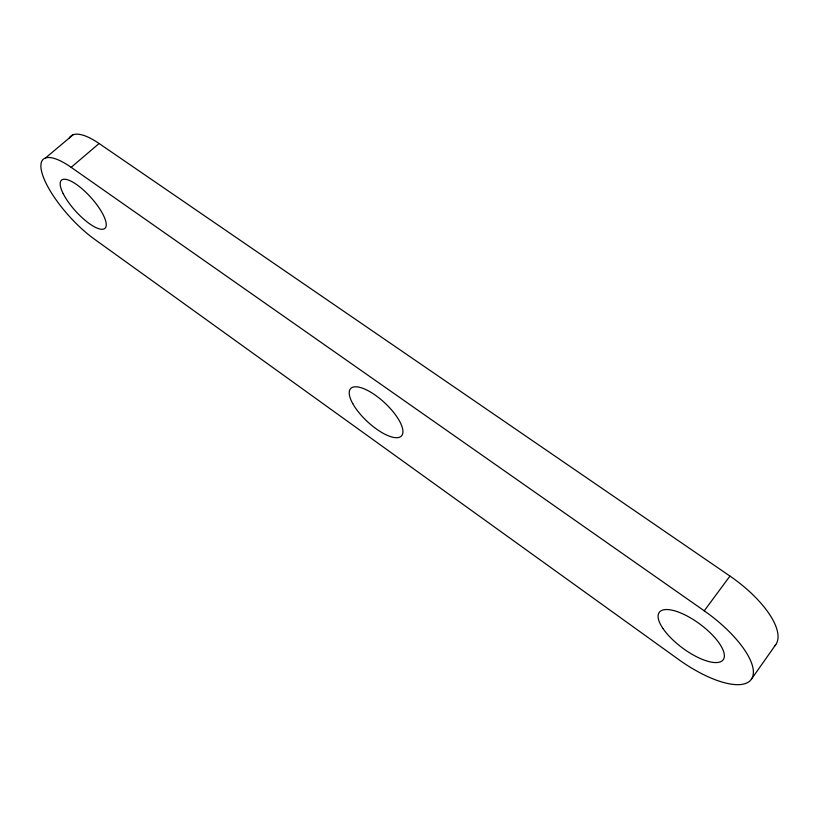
<?xml version="1.0" encoding="UTF-8"?>
<svg xmlns="http://www.w3.org/2000/svg" width="819" height="819" viewBox="0 0 819 819"><rect width="100%" height="100%" fill="white"/><g stroke="black" fill="none" stroke-linecap="round" stroke-linejoin="round"><path stroke-width="1.23" d="M751.381 679.227L775.788 644.573M99.099 143.509L71.161 167.332A59.746 18.888 47.9 0 0 42.496 174.631A59.746 18.888 47.9 0 0 94.308 239.076L678.429 659.367A73.28 27.232 36.6 0 0 752.026 678.173A73.28 27.232 36.6 0 0 704.248 610.81L729.954 576.074L99.099 143.509A59.122 20.035 48.3 0 0 69.205 138.216M45.547 157.954L73.178 134.725M71.161 167.332L704.248 610.81M729.954 576.074A72.369 28.757 36 0 1 774.375 646.232M63.196 193.642A32.453 10.258 47.9 0 0 103.102 229.197A32.453 10.258 47.9 0 0 83.313 189.906A32.453 10.258 47.9 0 0 63.196 193.642M662.919 628.449A39.793 14.783 36.6 0 0 720.31 661.865A39.793 14.783 36.6 0 0 690.468 617.864A39.793 14.783 36.6 0 0 662.919 628.449M352.754 403.613A34.746 12.776 43 0 0 399.273 437.315A34.746 12.776 43 0 0 376.177 395.792A34.746 12.776 43 0 0 352.754 403.613"/></g></svg>
